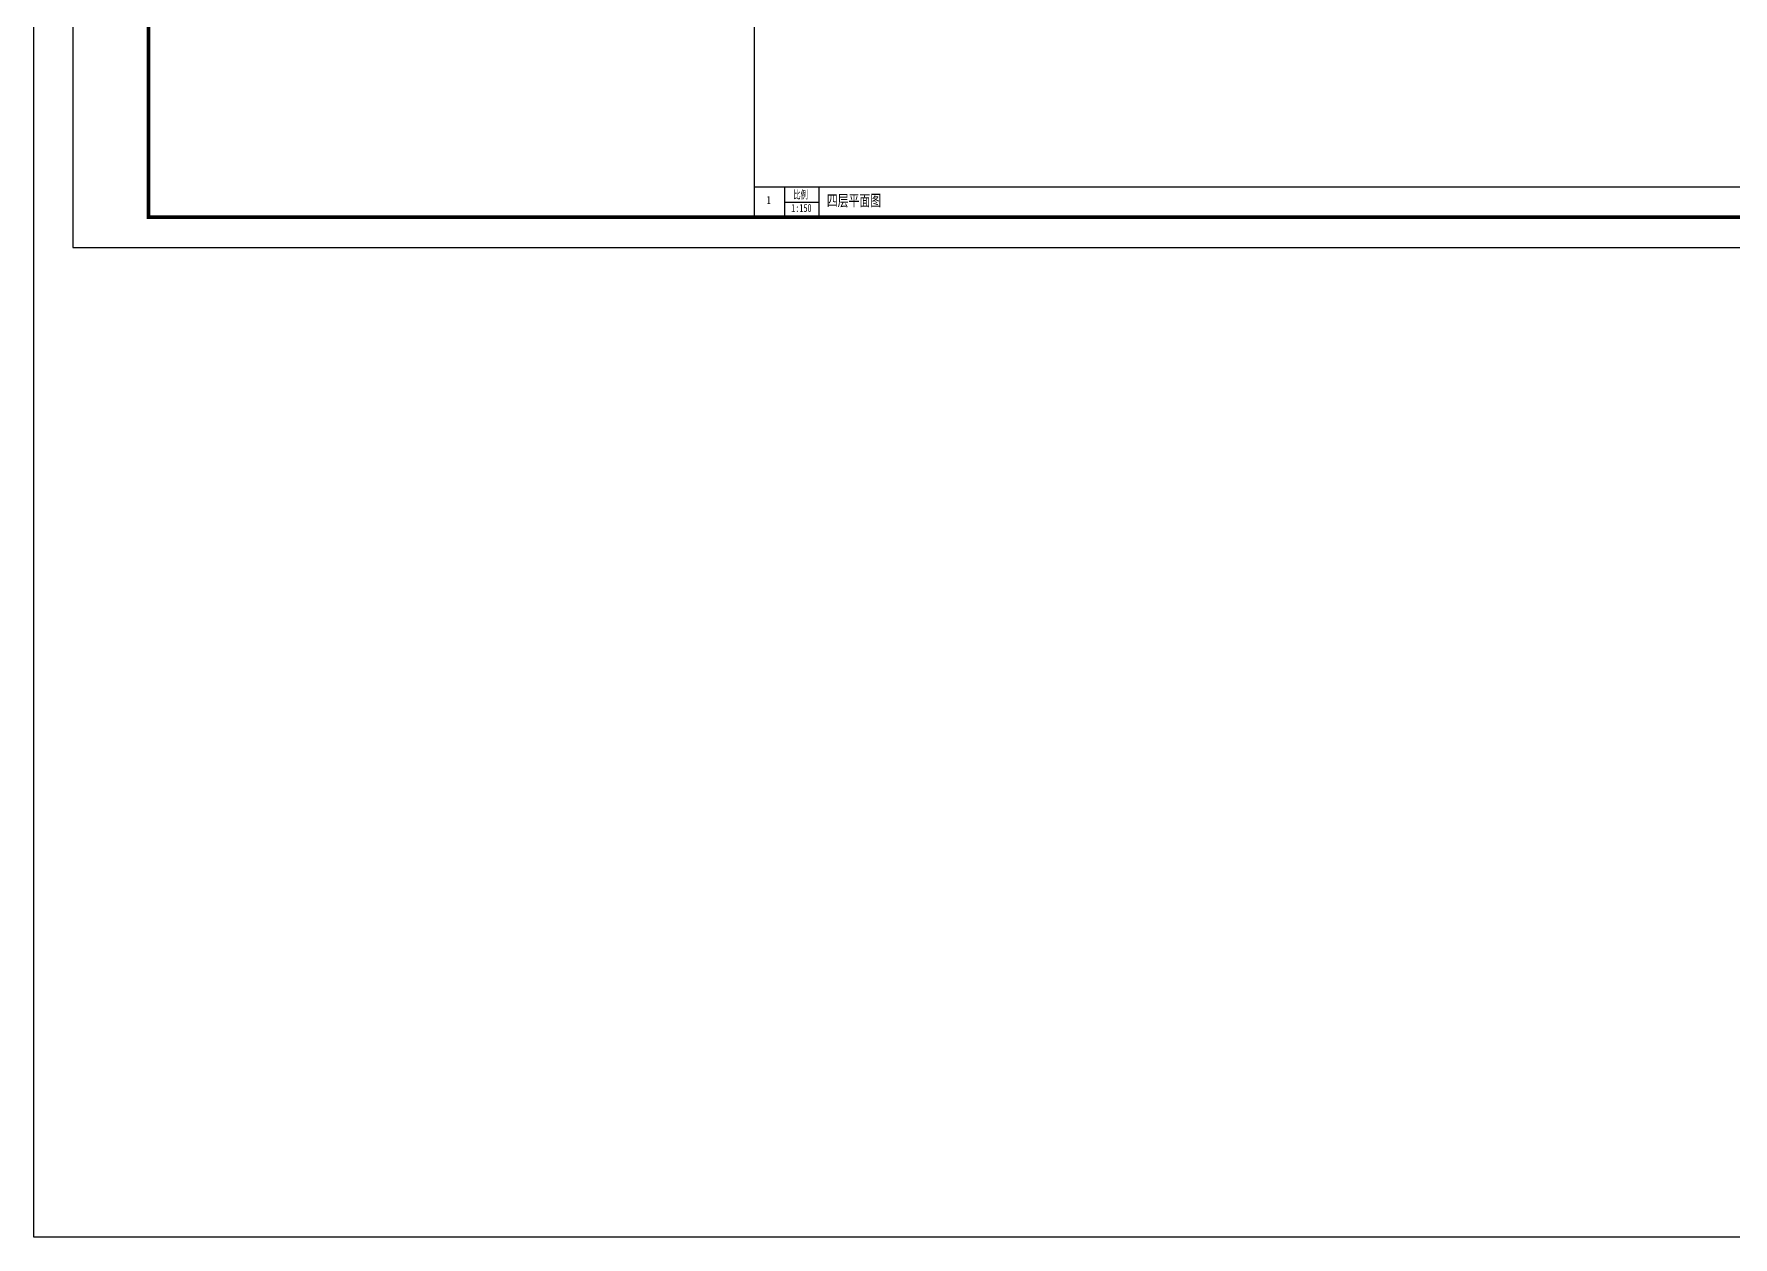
# Model space of a CAD drawing. Header units: millimetres. Extents: x 11476074 to 24729458, y -1239991 to 2813188.
# Drawn here: x 12468562 to 12552734, y 286867 to 346469 of the extents above; entities that cross this region are included whole.
import ezdxf

# ---------------------------------------------------------------- set-up
doc = ezdxf.new("R2010")
doc.units = ezdxf.units.MM
doc.header["$LTSCALE"] = 1000
for name, color, linetype in [('A-ANNO-TTLB', 7, 'Continuous'), ('PUB_HATCH', 8, 'Continuous'), ('PUB_TEXT', 7, 'Continuous')]:
    doc.layers.add(name, color=color, linetype=linetype)
doc.styles.add('宋体', font='', dxfattribs={"width": 0.65})
doc.styles.add('黑体', font='simhei.ttf', dxfattribs={"width": 0.7})
doc.styles.get('宋体').set_extended_font_data('SimSun')

# ---------------------------------------------------------------- blocks, each defined once
blk = doc.blocks.new('A$C15443CC7')
at = {"layer": 'A-ANNO-TTLB'}
blk.add_lwpolyline([(0, 0), (178350, 0), (178350, 126150), (0, 126150)], close=True, dxfattribs=at)
at = {"layer": 'A-ANNO-TTLB', "const_width": 180}
blk.add_lwpolyline([(3750, 1500), (176850, 1500), (176850, 124650), (3750, 124650)], close=True, dxfattribs=at)
blk = doc.blocks.new('ffsm')
for p, q in [((-1500, 750), (131850, 750)), ((-1500, 750), (-1500, -750)), ((0, 750), (0, -750)), ((0, 0), (1700, 0)), ((1700, 750), (1700, -750))]:
    blk.add_line(p, q)
at = {"layer": 'PUB_TEXT', "style": '宋体', "width": 0.65}
for s, height, p in [('1', 397, (-882, -100)), ('比例', 396.5, (440, 168)), ('1:150', 396.5, (335, -495))]:
    blk.add_text(s, height=height, dxfattribs=at).set_placement(p)

msp = doc.modelspace()

# ---------------------------------------------------------------- linework, layer by layer
msp.add_line((12504241.6, 383892), (12504241.6, 338892))
at = {"layer": 'PUB_HATCH'}
msp.add_lwpolyline([(12468561.6, 516867), (12648561.6, 516867), (12648561.6, 286867), (12468561.6, 286867)], close=True, dxfattribs=at)

# ---------------------------------------------------------------- block references
for name, p in [('A$C15443CC7', (12470491.6, 335892)), ('ffsm', (12505741.6, 338142)), ('ffsm', (12505741.6, 338142))]:
    msp.add_blockref(name, p)

# ---------------------------------------------------------------- texts
at = {"layer": 'PUB_TEXT', "color": 2, "style": '黑体', "width": 0.7}
msp.add_text('四层平面图', height=563.29, dxfattribs=at).set_placement((12507841.1, 337937.5))

doc.saveas('drawing.dxf')
